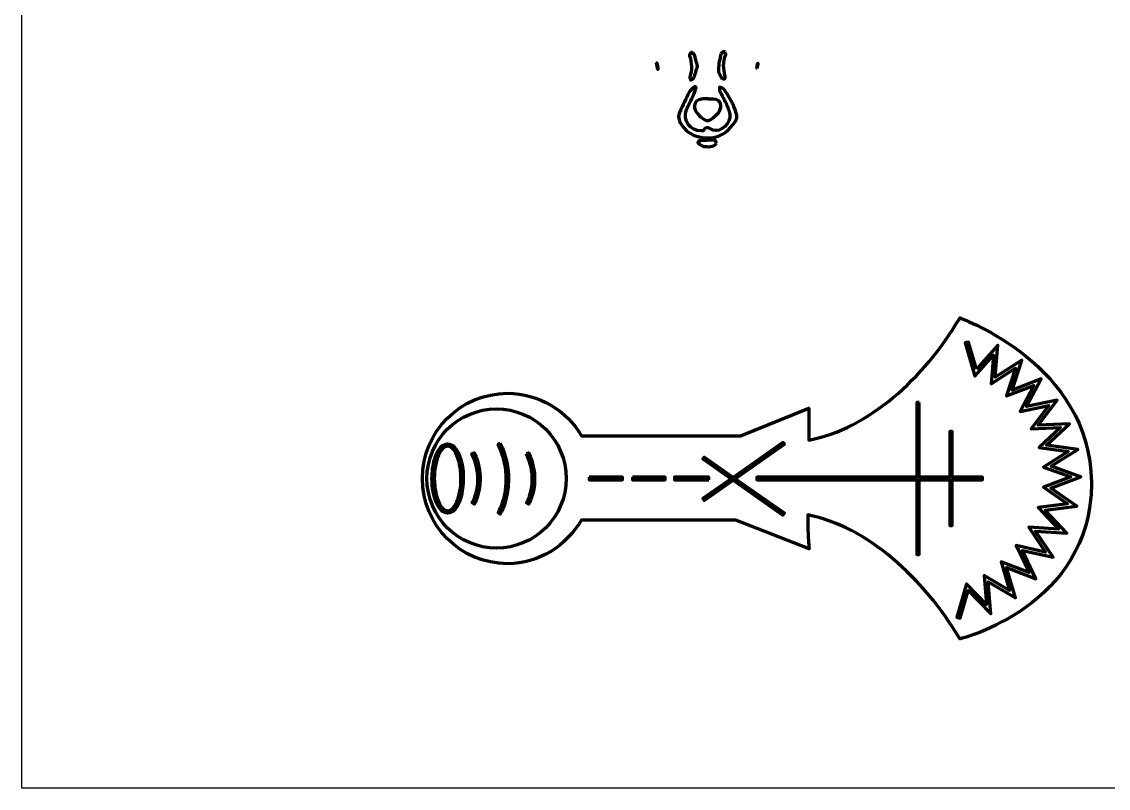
# Model space of a CAD drawing. Header units: inches. Extents: x 240 to 493, y -18 to 388.
# Drawn here: x 240.2 to 403.2, y -18.1 to 96.9 of the extents above; entities that cross this region are included whole.
import ezdxf

# ---------------------------------------------------------------- set-up
doc = ezdxf.new("R2010")
doc.units = ezdxf.units.IN
doc.header["$MEASUREMENT"] = 0
for name, color, linetype in [('CORTE EXTERIOR', 7, 'Continuous'), ('CORTE INTERIOR', 7, 'Continuous'), ('GRABADO LINEA ALTO', 7, 'Continuous'), ('MESA DE CORTE _LINEAS AUXILIARES', 7, 'Continuous')]:
    doc.layers.add(name, color=color, linetype=linetype)

# ---------------------------------------------------------------- blocks, each defined once
blk = doc.blocks.new('block 2')
at = {"layer": 'CORTE EXTERIOR', "color": 22, "lineweight": 211, "true_color": 0xe42217}
for points, knots in [([(340.53, 92.32), (340.71, 92.21), (340.99, 92.14), (341.05, 91.99), (341.25, 91.44), (341.37, 90.86), (341.55, 90.21), (341.36, 89.63), (341.2, 89.01), (340.97, 88.42), (340.92, 88.29), (340.67, 88.23), (340.52, 88.14), (340.48, 88.29), (340.36, 88.47), (340.4, 88.6), (340.74, 89.65), (340.7, 90.69), (340.37, 91.75), (340.32, 91.91), (340.47, 92.13), (340.53, 92.32)], [0, 0, 0, 0, 1, 1, 1, 2, 2, 2, 3, 3, 3, 4, 4, 4, 5, 5, 5, 6, 6, 6, 7, 7, 7, 7]), ([(345.06, 92.09), (345.09, 92.23), (345.39, 92.31), (345.56, 92.42), (345.64, 92.28), (345.72, 92.15), (345.81, 91.99), (345.32, 90.89), (345.41, 89.79), (345.71, 88.69), (345.74, 88.59), (345.63, 88.34), (345.57, 88.33), (345.43, 88.31), (345.18, 88.37), (345.13, 88.47), (344.94, 88.86), (344.67, 89.29), (344.68, 89.69), (344.71, 90.5), (344.89, 91.3), (345.06, 92.09)], [0, 0, 0, 0, 1, 1, 1, 2, 2, 2, 3, 3, 3, 4, 4, 4, 5, 5, 5, 6, 6, 6, 7, 7, 7, 7]), ([(335.41, 90.7), (335.48, 90.38), (335.54, 90.06), (335.6, 89.73), (335.61, 89.73), (335.61, 89.73), (335.62, 89.72), (335.56, 90.05), (335.5, 90.38), (335.43, 90.71), (335.42, 90.71), (335.42, 90.71), (335.41, 90.7)], [0, 0, 0, 0, 1, 1, 1, 2, 2, 2, 3, 3, 3, 4, 4, 4, 4]), ([(350.47, 89.94), (350.51, 90.19), (350.56, 90.43), (350.61, 90.67), (350.61, 90.68), (350.6, 90.68), (350.59, 90.68), (350.54, 90.44), (350.49, 90.19), (350.45, 89.94), (350.46, 89.94), (350.46, 89.94), (350.47, 89.94)], [0, 0, 0, 0, 1, 1, 1, 2, 2, 2, 3, 3, 3, 4, 4, 4, 4]), ([(346.75, 84.77), (346.8, 84.69), (346.83, 84.59), (346.87, 84.5), (347.17, 83.62), (347.8, 82.69), (347.15, 81.81), (346.28, 80.62), (345.22, 79.59), (343.58, 79.49), (341.72, 79.37), (340.14, 79.87), (339.08, 81.52), (338.7, 82.1), (338.59, 82.71), (338.89, 83.36), (339.34, 84.35), (339.79, 85.35), (340.3, 86.31), (340.48, 86.64), (340.85, 86.88), (341.13, 87.15), (341.2, 87.1), (341.27, 87.05), (341.34, 87), (341.22, 86.67), (341.13, 86.32), (340.99, 86), (340.64, 85.23), (340.21, 84.49), (339.91, 83.7), (339.27, 82.05), (340.41, 80.5), (342.2, 80.51), (342.27, 80.52), (342.39, 80.5), (342.41, 80.54), (342.88, 81.4), (343.34, 80.8), (343.9, 80.62), (345.07, 80.23), (346.56, 81.65), (346.39, 82.98), (346.31, 83.55), (346.06, 84.12), (345.82, 84.66), (345.55, 85.27), (345.19, 85.84), (344.9, 86.45), (344.82, 86.62), (344.87, 86.85), (344.86, 87.06), (345.07, 86.97), (345.37, 86.94), (345.48, 86.79), (345.94, 86.14), (346.34, 85.45), (346.75, 84.77)], [0, 0, 0, 0, 1, 1, 1, 2, 2, 2, 3, 3, 3, 4, 4, 4, 5, 5, 5, 6, 6, 6, 7, 7, 7, 8, 8, 8, 9, 9, 9, 10, 10, 10, 11, 11, 11, 12, 12, 12, 13, 13, 13, 14, 14, 14, 15, 15, 15, 16, 16, 16, 17, 17, 17, 18, 18, 18, 19, 19, 19, 19]), ([(342.14, 85.28), (342.49, 85.32), (342.84, 85.31), (343.18, 85.33), (343.18, 85.32), (343.18, 85.3), (343.19, 85.29), (343.43, 85.29), (343.68, 85.29), (343.93, 85.29), (344.55, 85.29), (344.97, 84.91), (345.05, 84.38), (345.1, 84.01), (344.91, 83.52), (344.67, 83.22), (344.32, 82.78), (343.84, 82.43), (343.37, 82.12), (343.2, 82.01), (342.84, 82.04), (342.66, 82.15), (342.25, 82.42), (341.83, 82.73), (341.53, 83.12), (341.29, 83.43), (341.06, 83.89), (341.09, 84.27), (341.13, 84.82), (341.56, 85.2), (342.14, 85.28)], [0, 0, 0, 0, 1, 1, 1, 2, 2, 2, 3, 3, 3, 4, 4, 4, 5, 5, 5, 6, 6, 6, 7, 7, 7, 8, 8, 8, 9, 9, 9, 10, 10, 10, 10]), ([(344.37, 78.66), (343.88, 77.97), (343.12, 78.16), (342.45, 78.19), (342.15, 78.21), (341.87, 78.55), (341.59, 78.75), (341.64, 78.83), (341.7, 78.92), (341.75, 79.01), (342.54, 79.06), (343.33, 79.12), (344.12, 79.13), (344.21, 79.13), (344.42, 78.73), (344.37, 78.66)], [0, 0, 0, 0, 1, 1, 1, 2, 2, 2, 3, 3, 3, 4, 4, 4, 5, 5, 5, 5])]:
    blk.add_open_spline(points, degree=3, knots=knots, dxfattribs=at)
blk = doc.blocks.new('block 4')
at = {"layer": 'CORTE INTERIOR', "color": 175, "lineweight": 211, "true_color": 0x4054a1}
for points in [[(374.81, 39.78), (374.46, 39.78), (374.46, 28.56), (350.45, 28.56), (350.45, 28.2), (374.46, 28.2), (374.46, 16.98), (374.81, 16.98), (374.81, 28.2), (379.37, 28.2), (379.37, 21.34), (379.72, 21.34), (379.72, 28.2), (384.27, 28.2), (384.27, 28.56), (379.72, 28.56), (379.72, 35.42), (379.37, 35.42), (379.37, 28.56), (374.81, 28.56), (374.81, 39.78)], [(347.19, 28.34), (354.57, 33.51), (354.36, 33.8), (346.89, 28.55), (342.54, 31.6), (342.33, 31.31), (346.58, 28.34), (342.33, 25.36), (342.54, 25.07), (346.89, 28.12), (354.36, 22.88), (354.57, 23.17), (347.19, 28.34)], [(325.29, 28.56), (325.29, 28.2), (330.32, 28.2), (330.32, 28.56), (325.29, 28.56)], [(331.8, 28.56), (331.8, 28.2), (336.68, 28.2), (336.68, 28.56), (331.8, 28.56)], [(343.27, 28.2), (343.27, 28.56), (338.08, 28.56), (338.08, 28.2), (343.27, 28.2)], [(308.03, 24.53), (308.03, 24.53), (308.03, 24.53), (308.03, 24.53)], [(316.19, 24.53), (316.19, 24.53), (316.19, 24.53), (316.19, 24.53)]]:
    blk.add_lwpolyline(points, dxfattribs=at)
for points, knots in [([(306.04, 25.53), (306.28, 26.35), (306.42, 27.33), (306.42, 28.38), (306.42, 29.79), (306.18, 31.06), (305.77, 32), (305.57, 32.47), (305.32, 32.85), (305.04, 33.13), (304.76, 33.4), (304.43, 33.57), (304.07, 33.57), (303.71, 33.57), (303.38, 33.4), (303.1, 33.13), (302.68, 32.71), (302.34, 32.05), (302.1, 31.23), (301.86, 30.41), (301.72, 29.43), (301.72, 28.38), (301.72, 26.97), (301.97, 25.7), (302.37, 24.76), (302.58, 24.3), (302.82, 23.91), (303.1, 23.63), (303.38, 23.36), (303.71, 23.19), (304.07, 23.19), (304.43, 23.19), (304.76, 23.36), (305.04, 23.63), (305.46, 24.05), (305.8, 24.71), (306.04, 25.53)], [0, 0, 0, 0, 1, 1, 1, 2, 2, 2, 3, 3, 3, 4, 4, 4, 5, 5, 5, 6, 6, 6, 7, 7, 7, 8, 8, 8, 9, 9, 9, 10, 10, 10, 11, 11, 11, 12, 12, 12, 12]), ([(303.35, 23.89), (302.99, 24.23), (302.67, 24.84), (302.44, 25.63), (302.21, 26.41), (302.07, 27.36), (302.07, 28.38), (302.07, 29.74), (302.31, 30.98), (302.7, 31.86), (302.89, 32.3), (303.11, 32.64), (303.35, 32.87), (303.59, 33.11), (303.83, 33.22), (304.07, 33.22), (304.31, 33.22), (304.56, 33.11), (304.79, 32.87), (305.15, 32.53), (305.48, 31.92), (305.7, 31.13), (305.93, 30.35), (306.07, 29.4), (306.07, 28.38), (306.07, 27.02), (305.83, 25.78), (305.45, 24.9), (305.26, 24.47), (305.03, 24.12), (304.79, 23.89), (304.56, 23.65), (304.31, 23.54), (304.07, 23.54), (303.83, 23.54), (303.59, 23.65), (303.35, 23.89)], [0, 0, 0, 0, 1, 1, 1, 2, 2, 2, 3, 3, 3, 4, 4, 4, 5, 5, 5, 6, 6, 6, 7, 7, 7, 8, 8, 8, 9, 9, 9, 10, 10, 10, 11, 11, 11, 12, 12, 12, 12]), ([(311.94, 33.7), (311.94, 33.7), (311.63, 33.55), (311.63, 33.55), (312.56, 31.6), (312.87, 29.8), (312.87, 28.27), (312.87, 26.74), (312.56, 25.48), (312.25, 24.6), (312.09, 24.16), (311.94, 23.82), (311.82, 23.58), (311.77, 23.47), (311.72, 23.38), (311.68, 23.32), (311.68, 23.32), (311.65, 23.25), (311.65, 23.25), (311.65, 23.25), (311.63, 23.23), (311.63, 23.23), (311.63, 23.23), (311.93, 23.05), (311.93, 23.05), (311.94, 23.06), (313.22, 25.12), (313.22, 28.27), (313.22, 29.85), (312.9, 31.7), (311.94, 33.7)], [0, 0, 0, 0, 1, 1, 1, 2, 2, 2, 3, 3, 3, 4, 4, 4, 5, 5, 5, 6, 6, 6, 7, 7, 7, 8, 8, 8, 9, 9, 9, 10, 10, 10, 10]), ([(308.17, 25.69), (308.06, 25.37), (307.95, 25.13), (307.87, 24.96), (307.82, 24.88), (307.79, 24.82), (307.77, 24.77), (307.77, 24.77), (307.74, 24.73), (307.74, 24.73), (307.74, 24.73), (307.73, 24.71), (307.73, 24.71), (307.73, 24.71), (308.03, 24.53), (308.03, 24.53), (308.04, 24.54), (308.96, 26.03), (308.96, 28.3), (308.96, 29.44), (308.73, 30.78), (308.04, 32.22), (308.04, 32.22), (307.72, 32.06), (307.72, 32.06), (308.39, 30.67), (308.61, 29.39), (308.61, 28.3), (308.61, 27.21), (308.39, 26.31), (308.17, 25.69)], [0, 0, 0, 0, 1, 1, 1, 2, 2, 2, 3, 3, 3, 4, 4, 4, 5, 5, 5, 6, 6, 6, 7, 7, 7, 8, 8, 8, 9, 9, 9, 10, 10, 10, 10]), ([(315.88, 32.06), (316.55, 30.67), (316.77, 29.39), (316.77, 28.3), (316.77, 27.21), (316.55, 26.31), (316.33, 25.69), (316.22, 25.37), (316.11, 25.13), (316.03, 24.96), (315.99, 24.88), (315.95, 24.82), (315.93, 24.77), (315.93, 24.77), (315.9, 24.73), (315.9, 24.73), (315.9, 24.73), (315.89, 24.71), (315.89, 24.71), (315.89, 24.71), (316.19, 24.53), (316.19, 24.53), (316.2, 24.54), (317.12, 26.03), (317.12, 28.3), (317.12, 29.44), (316.89, 30.78), (316.2, 32.22), (316.2, 32.22), (315.88, 32.06), (315.88, 32.06)], [0, 0, 0, 0, 1, 1, 1, 2, 2, 2, 3, 3, 3, 4, 4, 4, 5, 5, 5, 6, 6, 6, 7, 7, 7, 8, 8, 8, 9, 9, 9, 10, 10, 10, 10])]:
    blk.add_open_spline(points, degree=3, knots=knots, dxfattribs=at)

msp = doc.modelspace()

# ---------------------------------------------------------------- linework, layer by layer
at = {"layer": 'CORTE EXTERIOR', "color": 22, "lineweight": 211, "true_color": 0xe42217}
msp.add_open_spline([(380.82, 52.33), (375.56, 43.43), (367.16, 35.82), (358.24, 34.13), (358.24, 35.59), (358.24, 36.71), (358.24, 37.46), (358.25, 38.26), (358.25, 38.65), (358.25, 38.66), (358.25, 38.66), (358.25, 38.92), (358.25, 38.92), (358.25, 38.92), (347.98, 34.77), (347.98, 34.77), (347.98, 34.77), (324.15, 34.76), (324.15, 34.76), (321.94, 38.56), (317.77, 41.16), (313.05, 41.16), (306, 41.16), (300.28, 35.44), (300.28, 28.38), (300.28, 21.32), (306, 15.6), (313.05, 15.6), (317.78, 15.6), (321.9, 18.33), (324.11, 22.14), (324.11, 22.14), (347.3, 22.14), (347.3, 22.14), (347.3, 22.14), (358.28, 17.83), (358.28, 17.83), (358.28, 17.83), (358.25, 18.12), (358.25, 18.12), (358.25, 18.12), (358.24, 18.24), (358.22, 18.46), (358.17, 19.11), (358.07, 20.67), (358.07, 22.91), (366.99, 21.21), (375.56, 13.33), (380.82, 4.43), (380.82, 4.43), (380.89, 4.31), (380.89, 4.31), (380.89, 4.31), (381.01, 4.35), (381.01, 4.35), (381.03, 4.35), (385.91, 5.57), (390.81, 9.09), (395.71, 12.61), (400.63, 18.44), (400.63, 27.62), (400.63, 27.68), (400.63, 27.73), (400.63, 27.78), (400.57, 36.63), (395.66, 42.8), (390.78, 46.74), (385.9, 50.67), (381.04, 52.4), (381.03, 52.41), (381.03, 52.41), (380.89, 52.46), (380.89, 52.46), (380.89, 52.46), (380.82, 52.33), (380.82, 52.33)], degree=3, knots=[0, 0, 0, 0, 1, 1, 1, 2, 2, 2, 3, 3, 3, 4, 4, 4, 5, 5, 5, 6, 6, 6, 7, 7, 7, 8, 8, 8, 9, 9, 9, 10, 10, 10, 11, 11, 11, 12, 12, 12, 13, 13, 13, 14, 14, 14, 15, 15, 15, 16, 16, 16, 17, 17, 17, 18, 18, 18, 19, 19, 19, 20, 20, 20, 21, 21, 21, 22, 22, 22, 23, 23, 23, 24, 24, 24, 25, 25, 25, 25], dxfattribs=at)
at = {"layer": 'CORTE INTERIOR', "color": 175, "lineweight": 211, "true_color": 0x4054a1}
msp.add_lwpolyline([(383.37, 44.77), (382.19, 48.85), (381.87, 48.76), (381.7, 48.71), (383.13, 43.73), (385.94, 46.88), (385.57, 42.6), (389.25, 44.93), (387.9, 40.76), (392, 42.34), (389.93, 38.45), (394.25, 39.34), (391.58, 35.83), (395.99, 36.01), (392.77, 33.01), (397.12, 32.41), (393.42, 30.08), (397.54, 28.61), (393.43, 27.1), (397.04, 24.57), (392.64, 24.04), (395.7, 20.8), (391.24, 21.07), (393.73, 17.35), (389.36, 18.31), (391.28, 14.26), (387.09, 15.86), (388.35, 11.58), (384.55, 13.85), (384.9, 9.48), (381.9, 12.57), (380.43, 7.59), (380.75, 7.49), (380.92, 7.44), (382.15, 11.58), (385.53, 8.1), (385.14, 12.9), (389.22, 10.46), (387.88, 15.01), (392.29, 13.33), (390.27, 17.59), (394.87, 16.58), (392.24, 20.49), (396.96, 20.2), (393.71, 23.65), (398.44, 24.22), (394.53, 26.95), (399.04, 28.62), (398.59, 28.78), (394.59, 30.21), (398.59, 32.73), (393.91, 33.37), (397.35, 36.58), (392.65, 36.39), (395.49, 40.13), (390.9, 39.17), (393.11, 43.32), (388.72, 41.63), (390.18, 46.12), (386.17, 43.59), (386.59, 48.38), (383.37, 44.77)], dxfattribs=at)
at = {"layer": 'GRABADO LINEA ALTO', "color": 2, "lineweight": 211, "true_color": 0xffed00}
msp.add_open_spline([(300.96, 28.38), (300.96, 22.61), (305.64, 17.94), (311.4, 17.94), (317.17, 17.94), (321.84, 22.61), (321.84, 28.38), (321.84, 34.15), (317.17, 38.82), (311.4, 38.82), (305.64, 38.82), (300.96, 34.15), (300.96, 28.38)], degree=3, knots=[0, 0, 0, 0, 1, 1, 1, 2, 2, 2, 3, 3, 3, 4, 4, 4, 4], dxfattribs=at)
at = {"layer": 'MESA DE CORTE _LINEAS AUXILIARES', "color": 178, "lineweight": 25, "true_color": 0x010000}
msp.add_lwpolyline([(493.15, -18.08), (240.18, -18.08), (240.18, 388.36), (493.15, 388.36), (493.15, -18.08)], dxfattribs=at)

# ---------------------------------------------------------------- block references
at = {"layer": 'CORTE EXTERIOR'}
msp.add_blockref('block 2', (0, 0), dxfattribs=at)
at = {"layer": 'CORTE INTERIOR'}
msp.add_blockref('block 4', (0, 0), dxfattribs=at)

doc.saveas('drawing.dxf')
